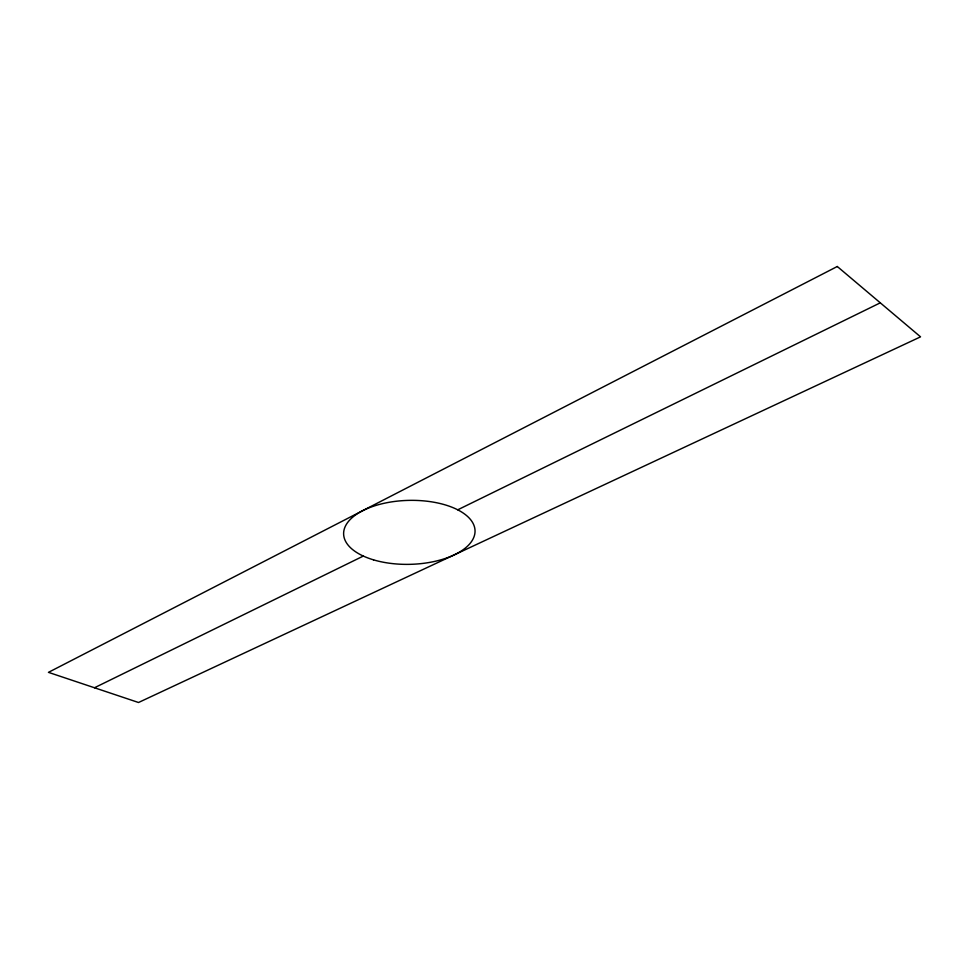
<?xml version="1.0" encoding="UTF-8"?>
<svg xmlns="http://www.w3.org/2000/svg" width="969" height="969" viewBox="0 0 969 969"><rect width="100%" height="100%" fill="white"/><g stroke="black" fill="none" stroke-linecap="round" stroke-linejoin="round"><path stroke-width="1.45" d="M94.477 687.76L363.327 556.061M457.731 509.815L880.288 302.825M837.289 266.499L48.45 672.353L138.519 702.501L920.55 336.849L837.289 266.499M373.549 559.864A65.735 31.989 -1.4 0 0 474.955 532.805A65.735 31.989 -1.4 0 0 379.485 504.413A65.735 31.989 -1.4 0 0 373.549 559.864"/></g></svg>
